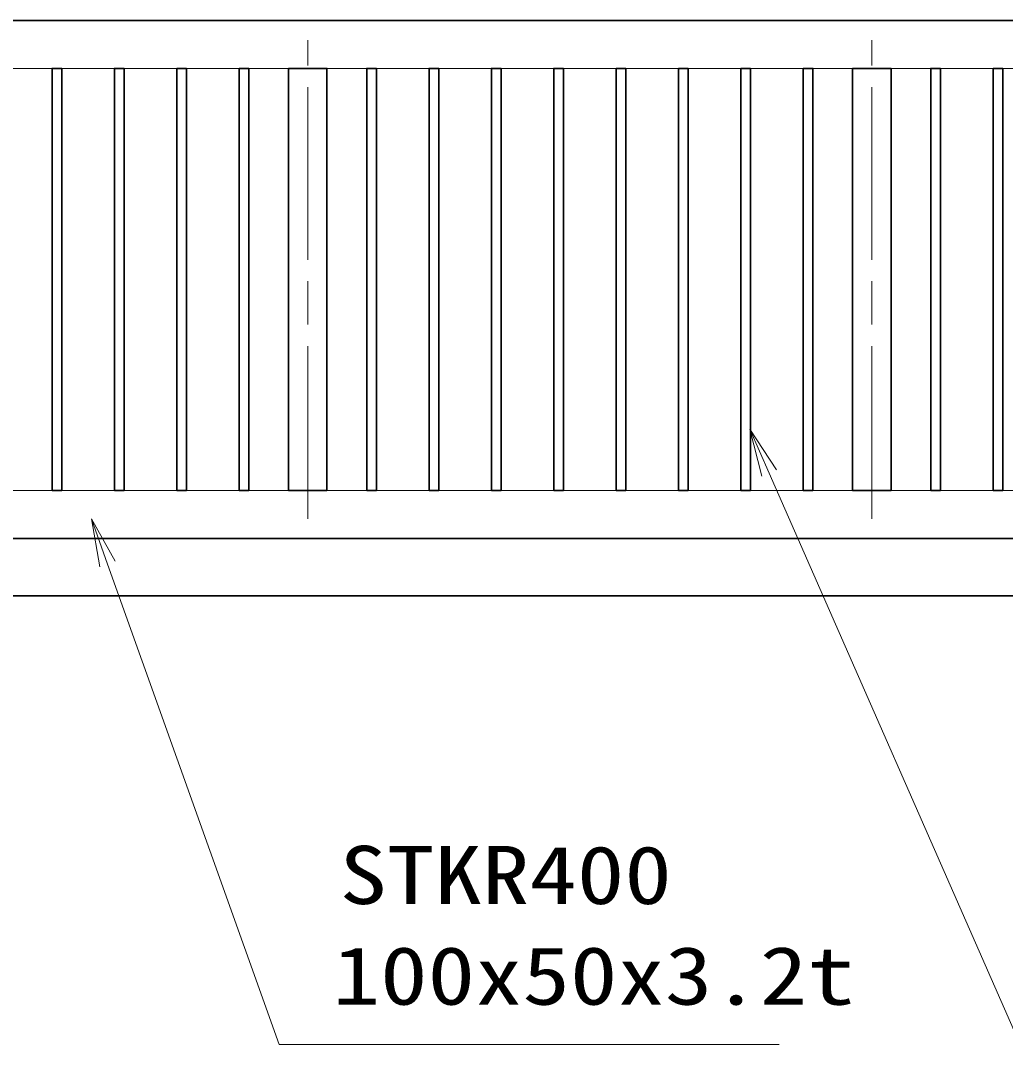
# Model space of a CAD drawing. Units: millimetres, scale not verified. Extents: x -11880 to 11880, y -8400 to 8400.
# Drawn here: x -5530 to -3476, y -1382 to 754 of the extents above; entities that cross this region are included whole.
import ezdxf
from ezdxf.enums import TextEntityAlignment as Align

# ---------------------------------------------------------------- set-up
doc = ezdxf.new("R2010")
doc.units = ezdxf.units.MM
doc.header["$LTSCALE"] = 30
doc.linetypes.add('USER1', pattern=[18, 12, -1.5, 3, -1.5])
for name, color, linetype, lineweight in [('0-1_外形線', 7, 'Continuous', 35), ('0-2_軸線', 200, 'USER1', 15), ('0-4_寸法線', 4, 'Continuous', 18), ('0-5_0', 7, 'Continuous', 18)]:
    doc.layers.add(name, color=color, linetype=linetype, lineweight=lineweight)
doc.styles.add('ＭＳ ゴシック', font='')
doc.styles.get('ＭＳ ゴシック').set_extended_font_data('MS Gothic')

# ---------------------------------------------------------------- blocks, each defined once
blk = doc.blocks.new('S253')
at = {"layer": '0-4_寸法線'}
for points in [[(-738076.6, 87775241.4), (-769348.6, 87775241.4), (-780094.9, 87805305.5), (-781104.6, 87808130.4)], [(-779624.1, 87805473.7), (-781104.6, 87808130.4), (-780565.7, 87805137.2)]]:
    blk.add_lwpolyline(points, dxfattribs=at)
at = {"layer": '0-4_寸法線', "color": 254, "style": 'ＭＳ ゴシック', "width": 1.2}
for s, p in [('STKR400', (-765580.6, 87782941.9)), ('100x50x3.2t', (-766012.6, 87776641.9))]:
    blk.add_text(s, height=3637, dxfattribs=at).set_placement(p, align=Align.BOTTOM_LEFT)
blk = doc.blocks.new('S254')
at = {"layer": '0-4_寸法線'}
for points in [[(-694623.1, 87775241.4), (-723015.1, 87775241.4), (-738710.2, 87810997.1), (-739916, 87813744.1)], [(-738252.4, 87811198.1), (-739916, 87813744.1), (-739168.1, 87810796.1)]]:
    blk.add_lwpolyline(points, dxfattribs=at)
at = {"layer": '0-4_寸法線', "color": 254, "style": 'ＭＳ ゴシック', "width": 1.2}
for s, p in [('STKMR290', (-719247.1, 87782941.9)), ('30x20x1.6t', (-719247.1, 87776641.9))]:
    blk.add_text(s, height=3637, dxfattribs=at).set_placement(p, align=Align.BOTTOM_LEFT)

msp = doc.modelspace()

# ---------------------------------------------------------------- linework, layer by layer
at = {"layer": '0-1_外形線'}
msp.add_line((-6921.83, -446.03), (6603.17, -446.03), dxfattribs=at)
for points in [[(-6166.83, 753.97), (-166.83, 753.97), (-166.83, 186.47)], [(-6166.83, -326.03), (-166.83, -326.03), (-166.83, 121.47)]]:
    msp.add_lwpolyline(points, dxfattribs=at)
for points in [[(-5443.83, -226.03), (-5463.83, -226.03), (-5463.83, 653.97), (-5443.83, 653.97)], [(-5333.83, -226.03), (-5313.83, -226.03), (-5313.83, 653.97), (-5333.83, 653.97)], [(-5203.83, -226.03), (-5183.83, -226.03), (-5183.83, 653.97), (-5203.83, 653.97)], [(-5073.83, -226.03), (-5053.83, -226.03), (-5053.83, 653.97), (-5073.83, 653.97)], [(-4970.83, 653.97), (-4890.83, 653.97), (-4890.83, -226.03), (-4970.83, -226.03)], [(-4787.83, -226.03), (-4807.83, -226.03), (-4807.83, 653.97), (-4787.83, 653.97)], [(-4657.83, -226.03), (-4677.83, -226.03), (-4677.83, 653.97), (-4657.83, 653.97)], [(-4527.83, -226.03), (-4547.83, -226.03), (-4547.83, 653.97), (-4527.83, 653.97)], [(-4397.83, -226.03), (-4417.83, -226.03), (-4417.83, 653.97), (-4397.83, 653.97)], [(-4267.83, -226.03), (-4287.83, -226.03), (-4287.83, 653.97), (-4267.83, 653.97)], [(-4157.83, -226.03), (-4137.83, -226.03), (-4137.83, 653.97), (-4157.83, 653.97)], [(-4027.83, -226.03), (-4007.83, -226.03), (-4007.83, 653.97), (-4027.83, 653.97)], [(-3897.83, -226.03), (-3877.83, -226.03), (-3877.83, 653.97), (-3897.83, 653.97)], [(-3794.83, 653.97), (-3714.83, 653.97), (-3714.83, -226.03), (-3794.83, -226.03)], [(-3611.83, -226.03), (-3631.83, -226.03), (-3631.83, 653.97), (-3611.83, 653.97)], [(-3481.83, -226.03), (-3501.83, -226.03), (-3501.83, 653.97), (-3481.83, 653.97)]]:
    msp.add_lwpolyline(points, close=True, dxfattribs=at)
at = {"layer": '0-2_軸線'}
for p, q in [((-4930.83, -285.03), (-4930.83, 712.97)), ((-3754.83, -285.03), (-3754.83, 712.97))]:
    msp.add_line(p, q, dxfattribs=at)
at = {"layer": '0-5_0'}
msp.add_line((-266.83, 653.97), (-6066.83, 653.97), dxfattribs=at)
msp.add_lwpolyline([(-6066.83, 653.97), (-6066.83, -226.03), (-266.83, -226.03), (-266.83, -5.53)], dxfattribs=at)

# ---------------------------------------------------------------- block references
at = {"layer": '0-4_寸法線', "xscale": 0.03333333, "yscale": 0.03333333}
for name in ['S254', 'S253']:
    msp.add_blockref(name, (20654.75, -2927222.78), dxfattribs=at)

doc.saveas('drawing.dxf')
